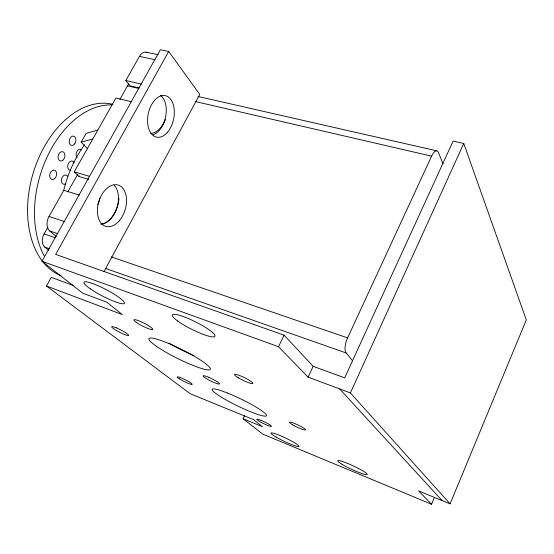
<?xml version="1.0" encoding="UTF-8"?>
<svg xmlns="http://www.w3.org/2000/svg" width="554" height="554" viewBox="0 0 554 554"><rect width="100%" height="100%" fill="white"/><g stroke="black" fill="none" stroke-linecap="round" stroke-linejoin="round"><path stroke-width="0.83" d="M434.405 497.485L431.566 504.258L418.589 490.899L450.09 503.849L526.3 319.914L463.767 143.451L453.11 141.097L344.692 377.856L313.155 366.332L284.091 335.156L55.656 254.39L168.686 51.446L160.355 49.742L41.972 261.246L82.816 293.232L106.77 302.152L122.323 314.596L46.474 286.023L51.28 277.36L73.073 285.421M450.09 503.849L350.398 392.911L463.767 143.451M352.711 360.945L346.153 352.96A12.043 4.806 -71.1 0 1 347.6 337.885L431.608 156.159A11.586 4.28 -75.5 0 1 438.491 152.537L442.992 163.769M350.398 392.911L308.086 377.149L313.155 366.332M431.566 504.258L262.721 434.107L243.074 418.72L244.57 415.611M308.086 377.149L278.53 346.728L284.091 335.156M103.958 271.682L199.752 94.422L168.686 51.446M56.203 236.426L49.701 230.97A10.935 7.486 -71.5 0 1 49.022 216.462L63.807 190.285L79.243 195.063M88.751 179.385L79.042 176.497L74.236 171.83L115.938 98.016L131.464 101.756M139.089 87.899L130.135 85.835L125.813 80.538L139.463 56.376A10.644 6.676 -81.2 0 1 147.703 52.865M48.794 250.36L44.756 247.098A10.034 6.863 -70.3 0 1 44.098 233.899L47.914 227.14M67.817 191.816L77.553 174.538M119.906 99.388L127.531 85.863A9.743 6.205 -79.8 0 1 128.847 84M87.657 148.86L81.161 142.156L86.133 133.403L97.85 130.038M79.042 176.497L79.547 176.013M81.161 142.156L92.774 139.012M146.069 52.18L158.319 54.721M139.463 56.376L155.023 59.659M197.965 96.458L436.691 150.82M125.813 80.538L141.353 84.083M127.531 85.863L138.472 88.391M195.32 101.534L431.608 156.159M74.236 171.83L89.693 176.394M49.022 216.462L64.423 221.545M49.701 230.97L57.755 233.698M44.098 233.899L55.552 237.825M111.16 256.876L347.6 337.885M44.756 247.098L49.638 248.808M105.724 268.51L346.153 352.96M41.972 261.246L278.53 346.728M243.074 418.72L262.381 426.663L253.684 419.703L190.043 393.659L46.474 286.023M339.63 388.901L442.113 500.574M77.179 157.772L76.618 157.004A4.702 3.185 -76.2 0 1 77.276 150.889A4.702 3.185 -76.2 0 1 81.625 149.919M194.032 355.689A34.244 5.27 26.5 0 1 168.949 343.092M114.096 185.168A21.454 13.885 -73.4 0 1 116.755 208.436A21.454 13.885 -73.4 0 1 100.752 224.135M160.362 95.219A21.114 13.047 -78.4 0 1 165.708 116.402A21.114 13.047 -78.4 0 1 153.008 134.802M60.995 275.74A89.658 59.195 -73.9 0 1 33.254 172.827A89.658 59.195 -73.9 0 1 112.815 104.318M44.645 256.744A90.046 58.89 -73.9 0 1 46.065 159.275A90.046 58.89 -73.9 0 1 111.887 104.935M70.787 170.265A4.723 3.227 -75.3 0 1 67.72 166.948A4.723 3.227 -75.3 0 1 70.171 161.484A4.723 3.227 -75.3 0 1 74.077 162.931M67.609 176.414A4.73 3.241 -74.4 0 0 67.041 175.66L66.321 175.182A4.73 3.241 -74.4 0 0 61.771 178.388A4.73 3.241 -74.4 0 0 63.253 184.108L64.084 184.274A4.73 3.241 -74.4 0 0 65.822 183.672M63.675 190.638A85.842 54.451 -73.8 0 1 84.672 144.691M99.983 198.027A23.441 15.602 -73.6 0 1 97.836 204.53M165.466 119.387A23.344 14.425 -78.6 0 1 150.598 133.445M118.958 198.547A23.725 15.38 -73.5 0 1 118.667 201.081M118.369 202.771A23.725 15.38 -73.5 0 1 102.213 224.204M227.604 393.07L221.51 390.799A30.207 3.857 25.9 0 0 214.89 392.772L218.747 395.521A30.207 3.857 25.9 0 0 250.339 411.67L256.273 413.928A30.207 3.857 25.9 0 0 264.348 412.744L260.65 410.002A30.207 3.857 25.9 0 0 227.604 393.07M116.181 327.802L114.366 327.116A9.501 1.302 27 0 0 112.67 328.03L113.951 328.979A9.501 1.302 27 0 0 124.061 334.304L125.869 334.983A9.501 1.302 27 0 0 127.704 334.152L126.437 333.203A9.501 1.302 27 0 0 116.181 327.802M168.735 343.494L161.449 340.662A34.327 4.951 26.5 0 0 151.013 342.095L154.864 345.204A34.327 4.951 26.5 0 0 189.8 364.11L196.781 366.873A34.327 4.951 26.5 0 0 208.872 366.443L205.319 363.403A34.327 4.951 26.5 0 0 168.735 343.494M261.391 420.493L259.701 419.835A8.151 0.983 25.7 0 0 257.665 420.264A8.151 0.983 25.7 0 0 266.765 425.056L268.434 425.707A8.151 0.983 25.7 0 0 270.546 425.306A8.151 0.983 25.7 0 0 261.391 420.493M208.706 377.316L206.753 376.54A9.169 1.246 26.2 0 0 203.498 376.575L204.447 377.35A9.169 1.246 26.2 0 0 213.872 382.426L215.797 383.202A9.169 1.246 26.2 0 0 219.169 383.236L218.241 382.461A9.169 1.246 26.2 0 0 208.706 377.316M119.325 220.707A21.564 13.795 -73.4 0 0 119.179 185.438A21.564 13.795 -73.4 0 0 97.372 210.991A21.564 13.795 -73.4 0 0 119.325 220.707M167.35 132.42A21.218 12.957 -78.3 0 0 167.938 96.715A21.218 12.957 -78.3 0 0 147.551 120.08A21.218 12.957 -78.3 0 0 167.35 132.42M179.226 378.756A8.358 1.032 26.3 0 0 191.892 384.455A8.358 1.032 26.3 0 0 183.035 378.701A8.358 1.032 26.3 0 0 179.226 378.756M342.42 464.543A16.239 1.891 25 0 0 366.803 474.681A16.239 1.891 25 0 0 348.092 463.629A16.239 1.891 25 0 0 342.42 464.543M276.238 437.148A15.512 1.766 25.5 0 0 298.862 446.559A15.512 1.766 25.5 0 0 279.909 435.527A15.512 1.766 25.5 0 0 276.238 437.148M292.464 424.71A8.947 1.177 25.4 0 0 305.566 430.008A8.947 1.177 25.4 0 0 294.686 423.519A8.947 1.177 25.4 0 0 292.464 424.71M136.706 322.65A10.547 1.62 27 0 0 152.447 329.588A10.547 1.62 27 0 0 140.806 321.639A10.547 1.62 27 0 0 136.706 322.65M238.338 377.8A10.166 1.53 25.9 0 0 252.825 383.451A10.166 1.53 25.9 0 0 239.951 375.64A10.166 1.53 25.9 0 0 238.338 377.8M177.633 320.974A23.836 4.176 26.6 0 0 213.927 336.86A23.836 4.176 26.6 0 0 189.336 318.966A23.836 4.176 26.6 0 0 177.633 320.974M90.434 288.904A22.776 3.698 27.5 0 0 123.971 303.627A22.776 3.698 27.5 0 0 98.183 285.781A22.776 3.698 27.5 0 0 90.434 288.904M54.666 178.596A4.806 3.352 -74.5 0 0 55.13 170.48A4.806 3.352 -74.5 0 0 49.701 175.313A4.806 3.352 -74.5 0 0 54.666 178.596M62.962 160.168A4.799 3.324 -75.9 0 0 63.44 152.025A4.799 3.324 -75.9 0 0 58.073 156.768A4.799 3.324 -75.9 0 0 62.962 160.168M74.735 143.846A4.771 3.276 -77 0 0 73.717 136.166A4.771 3.276 -77 0 0 69.257 142.378A4.771 3.276 -77 0 0 74.735 143.846"/></g></svg>
